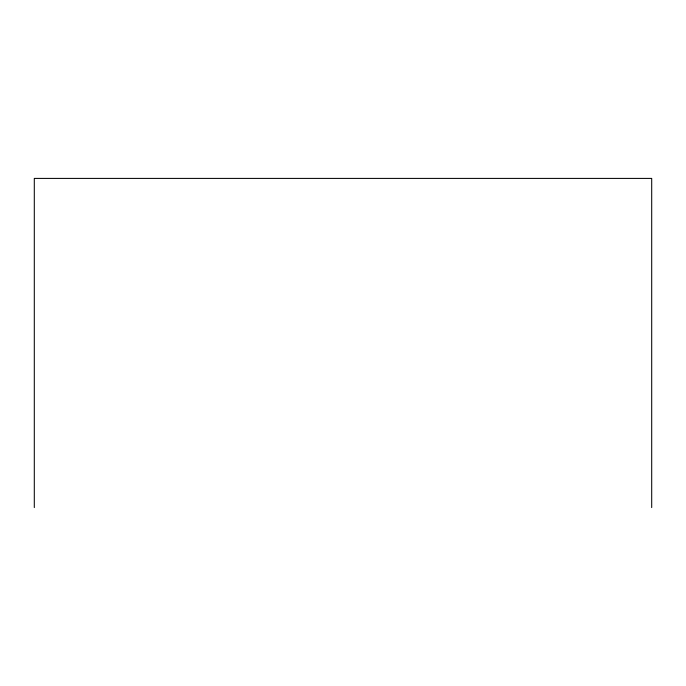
<?xml version="1.0" encoding="UTF-8"?>
<svg xmlns="http://www.w3.org/2000/svg" width="686" height="686" viewBox="0 0 686 686"><rect width="100%" height="100%" fill="white"/><g stroke="black" fill="none" stroke-linecap="round" stroke-linejoin="round"><path stroke-width="1.03" d="M651.7 507.589L651.7 178.411L34.3 178.411L34.3 507.589"/></g></svg>
